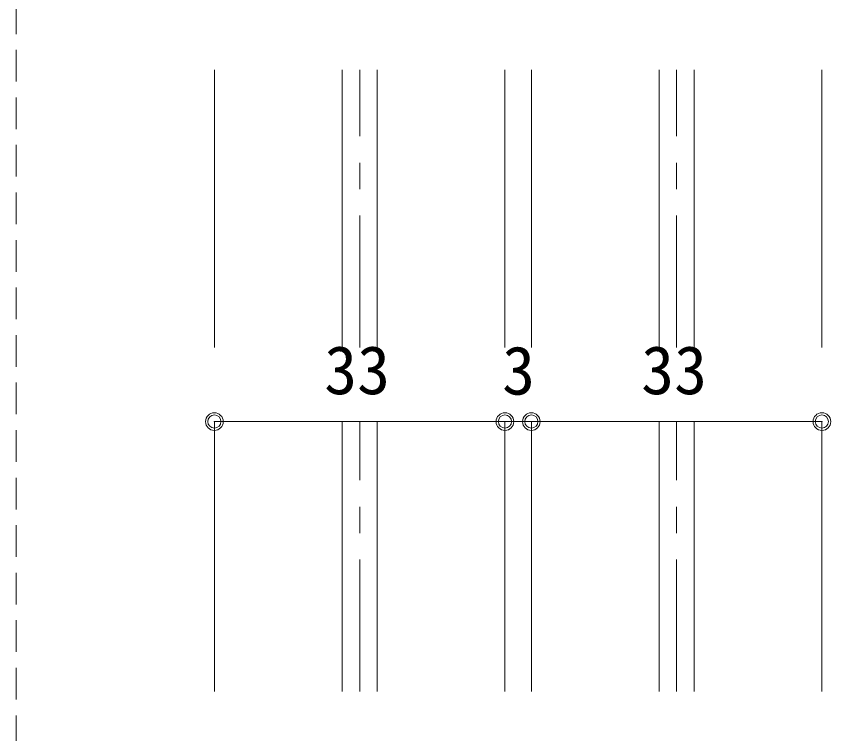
# Model space of a CAD drawing. Units: millimetres on the paper, enlarged 5 times, with parts at other scales. Extents: x -992 to 1008, y -685 to 700.
# Drawn here: x -582.5 to -428.4, y 199.1 to 334.9 of the extents above; entities that cross this region are included whole.
import ezdxf
from ezdxf.enums import TextEntityAlignment as Align

# ---------------------------------------------------------------- set-up
doc = ezdxf.new("R2010")
doc.units = ezdxf.units.MM
doc.header["$LTSCALE"] = 5
doc.header["$PDMODE"] = 32
doc.header["$PDSIZE"] = 2.5
doc.linetypes.add('CHAIN1', pattern=[8, 5, -1, 1, -1])
doc.linetypes.add('DASHED1', pattern=[1.8, 1.2, -0.6])
doc.layers.add('2-0_18', color=7, linetype='Continuous', lineweight=18)
doc.styles.add('ＭＳ ゴシック', font='')
doc.styles.get('ＭＳ ゴシック').set_extended_font_data('MS Gothic')

msp = doc.modelspace()

# ---------------------------------------------------------------- linework, layer by layer
at = {"layer": '2-0_18', "linetype": 'DASHED1', "lineweight": 20}
msp.add_line((-582.547, 526.571), (-582.547, 44.258), dxfattribs=at)
at = {"layer": '2-0_18'}
for p, q in [((-545.047, 272.201), (-545.047, 324.783)), ((-520.88, 294.712), (-520.88, 324.783)), ((-514.214, 324.783), (-514.214, 307.699)), ((-490.047, 324.783), (-490.047, 272.201)), ((-485.047, 272.201), (-485.047, 324.783)), ((-460.88, 294.712), (-460.88, 324.783)), ((-454.214, 324.783), (-454.214, 307.699)), ((-430.047, 324.783), (-430.047, 272.201)), ((-520.88, 272.201), (-520.88, 313.784)), ((-514.214, 313.784), (-514.214, 272.201)), ((-460.88, 272.201), (-460.88, 313.784)), ((-454.214, 313.784), (-454.214, 272.201)), ((-545.047, 207.074), (-545.047, 258.193)), ((-520.88, 227.702), (-520.88, 258.193)), ((-514.214, 258.193), (-514.214, 224.968)), ((-490.047, 258.193), (-490.047, 207.074)), ((-485.047, 207.074), (-485.047, 258.193)), ((-460.88, 227.702), (-460.88, 258.193)), ((-454.214, 258.193), (-454.214, 224.968)), ((-430.047, 258.193), (-430.047, 207.074)), ((-520.88, 207.074), (-520.88, 232.673)), ((-514.214, 232.673), (-514.214, 207.074)), ((-460.88, 207.074), (-460.88, 232.673)), ((-454.214, 232.673), (-454.214, 207.074))]:
    msp.add_line(p, q, dxfattribs=at)
at = {"layer": '2-0_18', "linetype": 'CHAIN1'}
for p, q in [((-517.547, 272.201), (-517.547, 324.783)), ((-457.547, 272.201), (-457.547, 324.783)), ((-517.547, 207.074), (-517.547, 258.193)), ((-457.547, 207.074), (-457.547, 258.193))]:
    msp.add_line(p, q, dxfattribs=at)
at = {"layer": '2-0_18', "color": 4}
for p, q in [((-545.047, 258.193), (-490.047, 258.193)), ((-490.047, 258.193), (-485.047, 258.193)), ((-485.047, 258.193), (-430.047, 258.193))]:
    msp.add_line(p, q, dxfattribs=at)
for centre in [(-545.047, 258.193), (-490.047, 258.193), (-485.047, 258.193), (-430.047, 258.193)]:
    msp.add_circle(centre, 1.667, dxfattribs=at)
for p in [(-545.047, 258.193), (-490.047, 258.193), (-485.047, 258.193), (-430.047, 258.193)]:
    msp.add_point(p, dxfattribs=at)
at = {"layer": '2-0_18', "color": 5}
for p in [(-545.047, 258.193), (-490.047, 258.193), (-485.047, 258.193), (-430.047, 258.193)]:
    msp.add_point(p, dxfattribs=at)

# ---------------------------------------------------------------- texts
at = {"layer": '2-0_18', "style": 'ＭＳ ゴシック'}
for s, p in [('33', (-524.259, 260.622)), ('3', (-490.576, 260.554)), ('33', (-464.259, 260.622))]:
    msp.add_text(s, height=9.164, dxfattribs=at).set_placement(p, align=Align.BOTTOM_LEFT)

doc.saveas('drawing.dxf')
